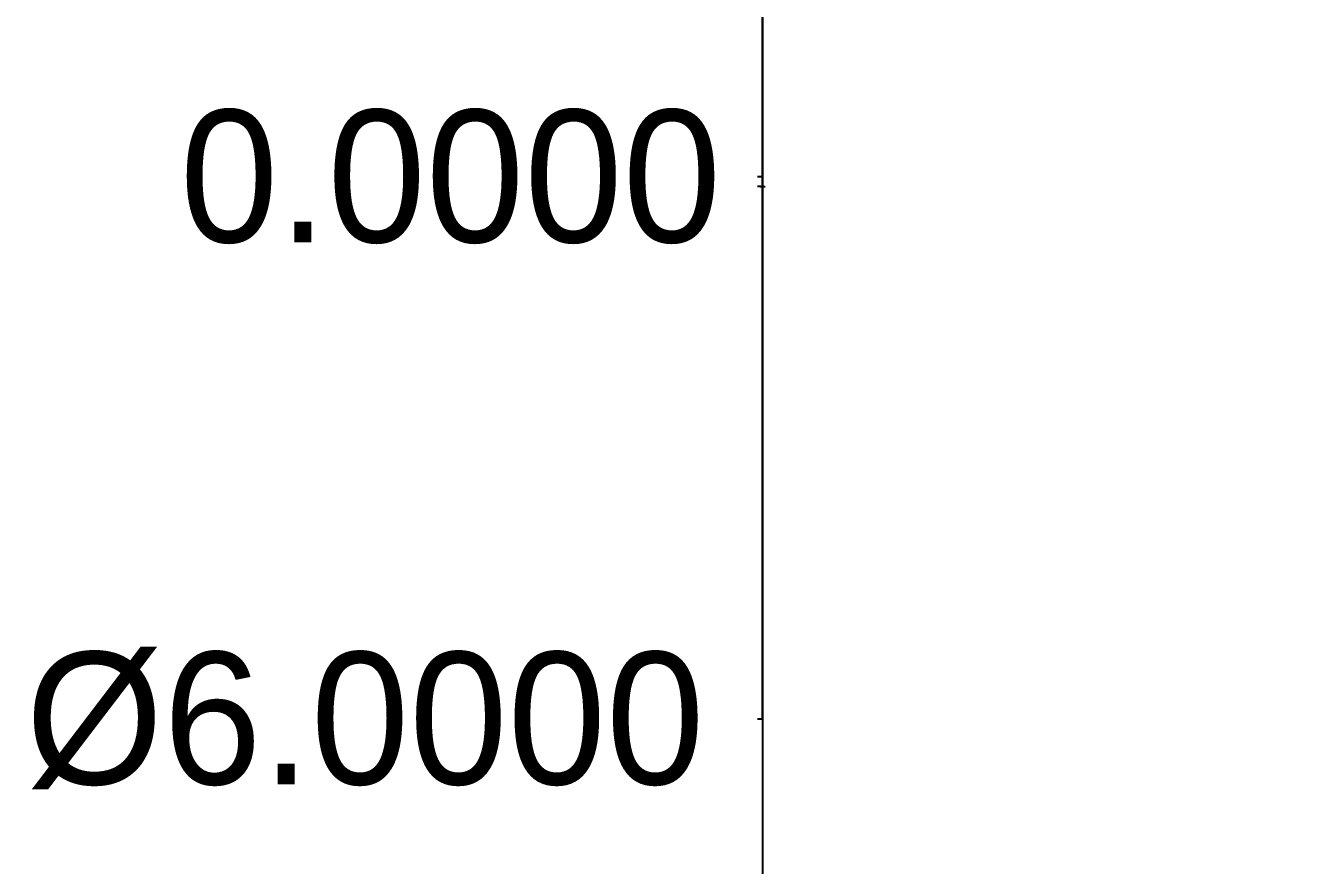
# Model space of a CAD drawing. Extents: x -27 to 262, y 5 to 196.
# Drawn here: x -26.91 to 19.82, y 75.78 to 106.42 of the extents above; entities that cross this region are included whole.
import ezdxf

# ---------------------------------------------------------------- set-up
doc = ezdxf.new("R2010")
doc.units = 0
doc.header["$LTSCALE"] = 25.4
doc.linetypes.add('KÖRPER', pattern=[0])
doc.layers.get('DEFPOINTS').update_dxf_attribs({"linetype": 'CONTINUOUS'})
doc.layers.add('2D_ANSICHT_1_DIMENSIONS_1', color=7, linetype='KÖRPER')
doc.layers.add('2D_ANSICHT_1_DRAWING_1', color=7, linetype='KÖRPER')
doc.dimstyles.get("Standard").update_dxf_attribs({"dimtxt": 0.18, "dimasz": 0.18, "dimexe": 0.18, "dimexo": 0.0625, "dimgap": 0.09, "dimtad": 0, "dimtih": 1, "dimtoh": 1, "dimzin": 0, "dimcen": 0.09, "dimazin": 3, "dimtfac": 1, "dimtofl": 0, "dimtmove": 0, "dimatfit": 3})

# ---------------------------------------------------------------- blocks, each defined once
blk = doc.blocks.new('*D9')
at = {"layer": '2D_ANSICHT_1_DIMENSIONS_1', "color": 0, "linetype": 'KÖRPER'}
for p, q in [((0, 100.91), (-0.18, 100.91)), ((-0.062, 100.55), (-0.18, 100.55)), ((-0.062, 100.55), (-0.18, 100.55)), ((0, 100.73), (0, 100.91)), ((0, 100.37), (0, 100.19))]:
    blk.add_line(p, q, dxfattribs=at)
at = {"layer": '2D_ANSICHT_1_DIMENSIONS_1', "color": 0}
for points in [[(-0.03, 100.73), (0.03, 100.73), (0, 100.55)], [(0.03, 100.37), (-0.03, 100.37), (0, 100.55)]]:
    blk.add_solid(points, dxfattribs=at)
at = {"layer": 'DEFPOINTS', "color": 0}
blk.add_point((0, 100.55), dxfattribs=at)
blk.add_point((0, 100.55), dxfattribs=at)
blk.add_point((0, 100.55), dxfattribs=at)
at = {"layer": '2D_ANSICHT_1_DIMENSIONS_1', "color": 0}
blk.add_text('0.0000', height=4.8325, dxfattribs=at).set_placement((-21.277, 98.518))
blk = doc.blocks.new('*D11')
at = {"layer": '2D_ANSICHT_1_DIMENSIONS_1', "color": 0, "linetype": 'KÖRPER'}
for p, q in [((-0.18, 146.83), (-0.36, 146.83)), ((0, 132.612), (0, 147.01)), ((0, 100.612), (0, 147.01)), ((0.18, 146.83), (0.36, 146.83))]:
    blk.add_line(p, q, dxfattribs=at)
at = {"layer": '2D_ANSICHT_1_DIMENSIONS_1', "color": 0}
for points in [[(-0.18, 146.8), (-0.18, 146.86), (0, 146.83)], [(0.18, 146.86), (0.18, 146.8), (0, 146.83)]]:
    blk.add_solid(points, dxfattribs=at)
at = {"layer": 'DEFPOINTS', "color": 0}
for p in [(0, 146.83), (0, 132.55), (0, 100.55)]:
    blk.add_point(p, dxfattribs=at)
at = {"layer": '2D_ANSICHT_1_DIMENSIONS_1', "color": 0}
blk.add_text('0.0000', height=4.8325, dxfattribs=at).set_placement((-0.304, 144.437))
blk = doc.blocks.new('*D12')
at = {"layer": '2D_ANSICHT_1_DIMENSIONS_1', "color": 0, "linetype": 'KÖRPER'}
for p, q in [((-0.09, 100.55), (0.09, 100.55)), ((0, 100.46), (0, 100.64)), ((0, 81.13), (0, 97.911)), ((-0.18, 81.13), (0, 81.13))]:
    blk.add_line(p, q, dxfattribs=at)
at = {"layer": '2D_ANSICHT_1_DIMENSIONS_1', "color": 0}
blk.add_solid([(0.03, 97.911), (-0.03, 97.911), (0, 98.091)], dxfattribs=at)
at = {"layer": 'DEFPOINTS', "color": 0}
for p in [(0, 103.009), (0, 98.091)]:
    blk.add_point(p, dxfattribs=at)
at = {"layer": '2D_ANSICHT_1_DIMENSIONS_1', "color": 0}
blk.add_text('Ø6.0000', height=4.8325, dxfattribs=at).set_placement((-26.912, 78.738))

msp = doc.modelspace()

# ---------------------------------------------------------------- linework, layer by layer
at = {"layer": '2D_ANSICHT_1_DRAWING_1', "color": 5, "linetype": 'KÖRPER'}
for p, q in [((0, 121.25), (0, 11.3)), ((0, 121.25, 132.55), (0, 11.3, 132.55))]:
    msp.add_line(p, q, dxfattribs=at)
at = {"layer": '2D_ANSICHT_1_DRAWING_1', "color": 5, "linetype": 'KÖRPER', "extrusion": (-1, 0, 0)}
for centre in [(-100.55, 96.55), (-100.55, 46.55), (-100.55, 36.55), (-100.55, 66.55), (-100.55, 56.55), (-100.55, 76.55), (-100.55, 26.55), (-100.55, 106.55), (-100.55, 86.55)]:
    msp.add_circle(centre, 3, dxfattribs=at)
at = {"layer": '2D_ANSICHT_1_DRAWING_1', "color": 5, "linetype": 'KÖRPER', "extrusion": (1, 0, 0)}
for centre, radius, start, end in [((103.825, 117.55), 2.25, 180, 0), ((103.825, 117.55), 2.25, 0, 180), ((83.825, 117.55), 1.7, 180, 0), ((83.825, 117.55), 1.7, 0, 180)]:
    msp.add_arc(centre, radius, start, end, dxfattribs=at)
at = {"layer": '2D_ANSICHT_1_DRAWING_1', "color": 5, "linetype": 'KÖRPER', "extrusion": (-1, 0, 0)}
for centre, radius, start, end in [((-103.825, 15), 2.25, 180, 0), ((-103.825, 15), 2.25, 0, 180), ((-83.825, 15), 1.7, 0, 180), ((-83.825, 15), 1.7, 180, 0)]:
    msp.add_arc(centre, radius, start, end, dxfattribs=at)

# ---------------------------------------------------------------- dimensions: what is measured, and where the dimension line sits
at = {"layer": '2D_ANSICHT_1_DIMENSIONS_1', "color": 18, "linetype": 'KÖRPER'}
dim = msp.add_linear_dim(base=(0, 146.829505067), p1=(0, 132.55, 103.55), p2=(0, 100.55, 106.55), dimstyle='STANDARD', override={"dimtxt": 4.832509}, dxfattribs=at)
dim.commit()
dim.dimension.update_dxf_attribs({"geometry": '*D11', "text_midpoint": (10.57652299, 146.829505067)})
dim = msp.add_linear_dim(base=(0, 100.55), p1=(0, 100.55, 76.55), p2=(0, 100.55, 66.55), angle=90, dimstyle='STANDARD', override={"dimtxt": 4.832509}, dxfattribs=at)
dim.commit()
dim.dimension.update_dxf_attribs({"geometry": '*D9', "text_midpoint": (-10.39652299, 100.91)})
dim = msp.add_diameter_dim_2p(p1=(0, 103.009, 34.832), p2=(0, 98.091, 38.268), dimstyle='STANDARD', override={"dimtxt": 4.832509, "dimtmove": 1}, dxfattribs=at)
dim.commit()
dim.dimension.update_dxf_attribs({"geometry": '*D12', "text_midpoint": (0, 81.13, 43.604), "dimtype": 163})

doc.saveas('drawing.dxf')
